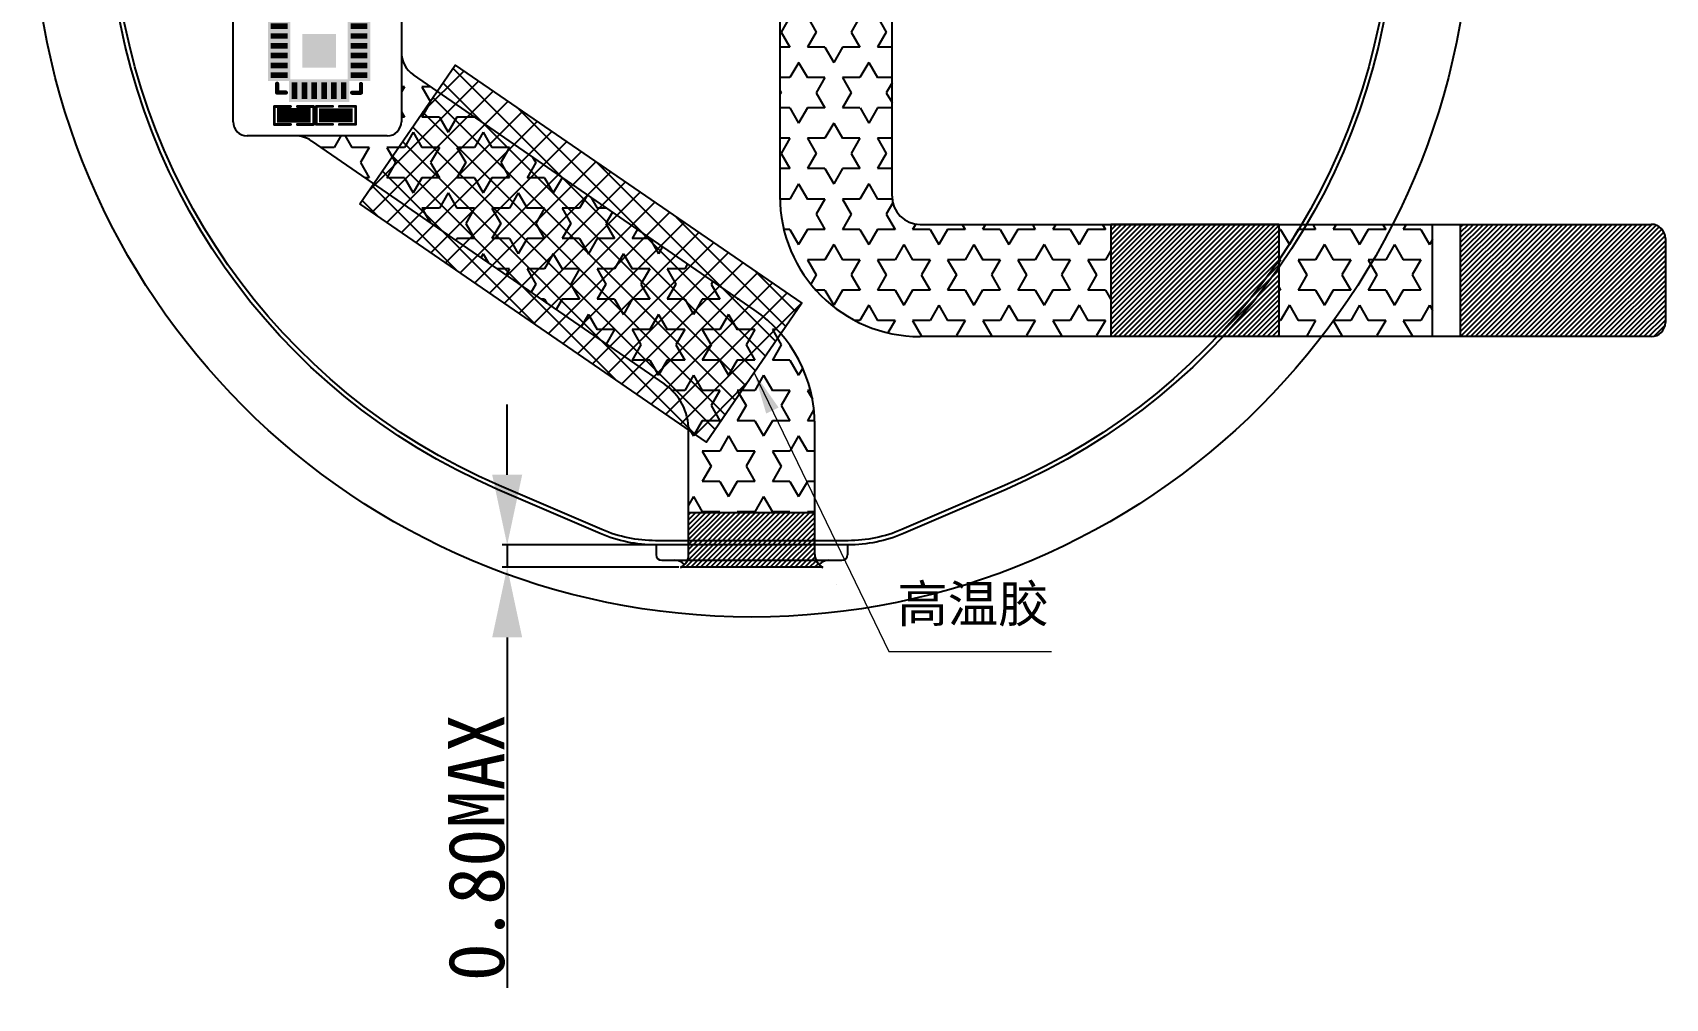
# Model space of a CAD drawing. Header units: inches. Extents: x 1586 to 1904, y -864 to -636.
# Drawn here: x 1807.8 to 1866, y -785.5 to -751.1 of the extents above; entities that cross this region are included whole.
import ezdxf

# ---------------------------------------------------------------- set-up
doc = ezdxf.new("R2010")
doc.units = ezdxf.units.IN
doc.header["$LTSCALE"] = 0.909449
doc.header["$MEASUREMENT"] = 0
doc.header["$PDMODE"] = 3
doc.header["$PDSIZE"] = 0.3125
doc.layers.get('0').update_dxf_attribs({"linetype": 'CONTINUOUS'})
doc.layers.get('Defpoints').update_dxf_attribs({"linetype": 'CONTINUOUS'})
for name, color, linetype in [('DIM（标注）', 3, 'CONTINUOUS'), ('TOPLAYER', 1, 'CONTINUOUS'), ('TopOverlay', 2, 'CONTINUOUS'), ('TOPPASTE', 8, 'CONTINUOUS'), ('TOPSOLDER', 216, 'CONTINUOUS')]:
    doc.layers.add(name, color=color, linetype=linetype)
doc.styles.get("Standard").update_dxf_attribs({"font": 'txt', "width": 0.8})
doc.styles.add('TITLE', font='arial.ttf')
doc.styles.add('宋', font='', dxfattribs={"height": 2})
doc.styles.get('宋').set_extended_font_data('SimSun')
doc.dimstyles.new('DIMSTYLE_2$0', dxfattribs={"dimtxt": 1.2, "dimasz": 1.2, "dimexe": 0.18, "dimexo": 0.0625, "dimgap": 0.09, "dimtad": 1, "dimzin": 0, "dimdsep": 46, "dimtxsty": 'Standard', "dimblk": '_FILLED', "dimcen": 0.09, "dimclrd": 2, "dimclre": 2, "dimclrt": 2, "dimadec": 0, "dimazin": 0, "dimtp": 0.1, "dimtm": 0.1, "dimtfac": 1, "dimtmove": 0, "dimatfit": 3, "dimldrblk": '_FILLED', "dimfxl": 1, "dimtolj": 1, "dimtzin": 0, "dimarcsym": 0})
doc.dimstyles.new('ISO-25$7', dxfattribs={"dimscale": 0.5, "dimtxt": 2.5, "dimasz": 2, "dimexe": 1.25, "dimexo": 0.625, "dimtad": 0, "dimdsep": 46, "dimtxsty": 'TITLE', "dimcen": 2.5, "dimclrd": 7, "dimclre": 256, "dimclrt": 7, "dimadec": 0, "dimazin": 0, "dimtfac": 1, "dimtmove": 0, "dimatfit": 0, "dimfxl": 1, "dimlwd": 9, "dimlwe": 9, "dimarcsym": 0})

# ---------------------------------------------------------------- blocks, each defined once
blk = doc.blocks.new('CST820_1')
at = {"layer": 'TOPLAYER'}
for points in [[(-0.683994, 1.726001), (-0.883994, 1.726001), (-0.683994, 1.126002), (-0.883994, 1.126002)], [(-0.334, 1.726004), (-0.533999, 1.726004), (-0.334, 1.126005), (-0.533999, 1.126005)], [(0.016002, 1.726001), (-0.183998, 1.726001), (0.016002, 1.126002), (-0.183998, 1.126002)], [(0.366001, 1.726001), (0.166002, 1.726001), (0.366001, 1.126002), (0.166002, 1.126002)], [(0.716001, 1.726004), (0.516001, 1.726004), (0.716001, 1.126005), (0.516001, 1.126005)], [(1.066002, 1.726001), (0.866003, 1.726001), (1.066002, 1.126002), (0.866003, 1.126002)], [(-1.633004, 0.976996), (-1.633004, 0.776996), (-1.033005, 0.976996), (-1.033005, 0.776996)], [(-1.633004, 0.626999), (-1.633004, 0.426999), (-1.033005, 0.626999), (-1.033005, 0.426999)], [(1.815003, 0.777009), (1.815003, 0.977008), (1.215004, 0.777009), (1.215004, 0.977008)], [(1.815008, 0.427012), (1.815008, 0.627012), (1.215009, 0.427012), (1.215009, 0.627012)], [(-1.633004, 0.277002), (-1.633004, 0.077003), (-1.033005, 0.277002), (-1.033005, 0.077003)], [(-0.408998, -0.497997), (0.591, -0.497997), (-0.408998, 0.502001), (0.591, 0.502001)], [(1.815005, 0.07701), (1.815005, 0.27701), (1.215006, 0.07701), (1.215006, 0.27701)], [(-1.633004, -0.073005), (-1.633004, -0.273004), (-1.033005, -0.073005), (-1.033005, -0.273004)], [(-1.633004, -0.423001), (-1.633004, -0.623001), (-1.033005, -0.423001), (-1.033005, -0.623001)], [(1.815003, -0.272992), (1.815003, -0.072992), (1.215004, -0.272992), (1.215004, -0.072992)], [(1.815008, -0.622988), (1.815008, -0.422989), (1.215009, -0.622988), (1.215009, -0.422989)], [(-1.633004, -0.772998), (-1.633004, -0.972998), (-1.033005, -0.772998), (-1.033005, -0.972998)], [(-0.884001, -1.721998), (-0.684002, -1.721998), (-0.884001, -1.121999), (-0.684002, -1.121999)], [(-0.534002, -1.721998), (-0.334002, -1.721998), (-0.534002, -1.121999), (-0.334002, -1.121999)], [(-0.184, -1.721993), (0.015999, -1.721993), (-0.184, -1.121994), (0.015999, -1.121994)], [(0.165999, -1.721998), (0.365999, -1.721998), (0.165999, -1.121999), (0.365999, -1.121999)], [(0.515998, -1.721998), (0.715998, -1.721998), (0.515998, -1.121999), (0.715998, -1.121999)], [(0.865998, -1.721996), (1.065997, -1.721996), (0.865998, -1.121997), (1.065997, -1.121997)], [(1.815005, -0.97299), (1.815005, -0.772991), (1.215006, -0.97299), (1.215006, -0.772991)]]:
    blk.add_solid(points, dxfattribs=at)
at = {"layer": 'TopOverlay', "const_width": 0.15}
for points in [[(-1.399995, 1.5), (-1.4, 1.189002)], [(-1.399995, 1.5), (-1.087001, 1.5)], [(1.600002, 1.500005), (1.269002, 1.499994)], [(1.600002, 1.500005), (1.599994, 1.187005)], [(-1.406997, -1.17599), (-1.406997, -1.488991)], [(1.582001, -1.184996), (1.582003, -1.334529)], [(-1.406997, -1.488991), (-1.095995, -1.488991)], [(1.269002, -1.495991), (1.420543, -1.495994)], [(1.582003, -1.334529), (1.420543, -1.495994)]]:
    blk.add_lwpolyline(points, dxfattribs=at)
at = {"layer": 'TopOverlay', "const_width": 0.074999}
for points in [[(-1.4375, 1.189002, 1), (-1.362499, 1.189002, 1)], [(-1.437495, 1.5, 1), (-1.362494, 1.5, 1)], [(-1.437495, 1.5, 1), (-1.362494, 1.5, 1)], [(-1.124501, 1.5, 1), (-1.0495, 1.5, 1)], [(1.231501, 1.499994, 1), (1.306502, 1.499994, 1)], [(1.562494, 1.187005, 1), (1.637495, 1.187005, 1)], [(1.562501, 1.500005, 1), (1.637502, 1.500005, 1)], [(1.562501, 1.500005, 1), (1.637502, 1.500005, 1)], [(-1.444498, -1.17599, 1), (-1.369497, -1.17599, 1)], [(1.5445, -1.184996, 1), (1.619501, -1.184996, 1)], [(-1.444498, -1.488991, 1), (-1.369497, -1.488991, 1)], [(-1.444498, -1.488991, 1), (-1.369497, -1.488991, 1)], [(-1.133495, -1.488991, 1), (-1.058494, -1.488991, 1)], [(1.231501, -1.495991, 1), (1.306502, -1.495991, 1)], [(1.383043, -1.495994, 1), (1.458044, -1.495994, 1)], [(1.383043, -1.495994, 1), (1.458044, -1.495994, 1)], [(1.544503, -1.334529, 1), (1.619504, -1.334529, 1)], [(1.544503, -1.334529, 1), (1.619504, -1.334529, 1)]]:
    blk.add_lwpolyline(points, format="xyb", close=True, dxfattribs=at)
at = {"layer": 'TOPPASTE'}
for points in [[(-0.683994, 1.726001), (-0.883994, 1.726001), (-0.683994, 1.126002), (-0.883994, 1.126002)], [(-0.334, 1.726004), (-0.533999, 1.726004), (-0.334, 1.126005), (-0.533999, 1.126005)], [(0.016002, 1.726001), (-0.183998, 1.726001), (0.016002, 1.126002), (-0.183998, 1.126002)], [(0.366001, 1.726001), (0.166002, 1.726001), (0.366001, 1.126002), (0.166002, 1.126002)], [(0.716001, 1.726004), (0.516001, 1.726004), (0.716001, 1.126005), (0.516001, 1.126005)], [(1.066002, 1.726001), (0.866003, 1.726001), (1.066002, 1.126002), (0.866003, 1.126002)], [(-1.633004, 0.976996), (-1.633004, 0.776996), (-1.033005, 0.976996), (-1.033005, 0.776996)], [(-1.633004, 0.626999), (-1.633004, 0.426999), (-1.033005, 0.626999), (-1.033005, 0.426999)], [(1.815003, 0.777009), (1.815003, 0.977008), (1.215004, 0.777009), (1.215004, 0.977008)], [(1.815008, 0.427012), (1.815008, 0.627012), (1.215009, 0.427012), (1.215009, 0.627012)], [(-1.633004, 0.277002), (-1.633004, 0.077003), (-1.033005, 0.277002), (-1.033005, 0.077003)], [(-0.408998, -0.497997), (0.591, -0.497997), (-0.408998, 0.502001), (0.591, 0.502001)], [(1.815005, 0.07701), (1.815005, 0.27701), (1.215006, 0.07701), (1.215006, 0.27701)], [(-1.633004, -0.073005), (-1.633004, -0.273004), (-1.033005, -0.073005), (-1.033005, -0.273004)], [(-1.633004, -0.423001), (-1.633004, -0.623001), (-1.033005, -0.423001), (-1.033005, -0.623001)], [(1.815003, -0.272992), (1.815003, -0.072992), (1.215004, -0.272992), (1.215004, -0.072992)], [(1.815008, -0.622988), (1.815008, -0.422989), (1.215009, -0.622988), (1.215009, -0.422989)], [(-1.633004, -0.772998), (-1.633004, -0.972998), (-1.033005, -0.772998), (-1.033005, -0.972998)], [(-0.884001, -1.721998), (-0.684002, -1.721998), (-0.884001, -1.121999), (-0.684002, -1.121999)], [(-0.534002, -1.721998), (-0.334002, -1.721998), (-0.534002, -1.121999), (-0.334002, -1.121999)], [(-0.184, -1.721993), (0.015999, -1.721993), (-0.184, -1.121994), (0.015999, -1.121994)], [(0.165999, -1.721998), (0.365999, -1.721998), (0.165999, -1.121999), (0.365999, -1.121999)], [(0.515998, -1.721998), (0.715998, -1.721998), (0.515998, -1.121999), (0.715998, -1.121999)], [(0.865998, -1.721996), (1.065997, -1.721996), (0.865998, -1.121997), (1.065997, -1.121997)], [(1.815005, -0.97299), (1.815005, -0.772991), (1.215006, -0.97299), (1.215006, -0.772991)]]:
    blk.add_solid(points, dxfattribs=at)
at = {"layer": 'TOPSOLDER'}
for points in [[(-0.582394, 1.827601), (-0.985594, 1.827601), (-0.582394, 1.024402), (-0.985594, 1.024402)], [(-0.2324, 1.827604), (-0.635599, 1.827604), (-0.2324, 1.024405), (-0.635599, 1.024405)], [(0.117602, 1.827601), (-0.285598, 1.827601), (0.117602, 1.024402), (-0.285598, 1.024402)], [(0.467601, 1.827601), (0.064402, 1.827601), (0.467601, 1.024402), (0.064402, 1.024402)], [(0.817601, 1.827604), (0.414401, 1.827604), (0.817601, 1.024405), (0.414401, 1.024405)], [(1.167602, 1.827601), (0.764403, 1.827601), (1.167602, 1.024402), (0.764403, 1.024402)], [(-1.734604, 1.078596), (-1.734604, 0.675396), (-0.931405, 1.078596), (-0.931405, 0.675396)], [(-1.734604, 0.728599), (-1.734604, 0.325399), (-0.931405, 0.728599), (-0.931405, 0.325399)], [(-0.510598, -0.599597), (0.6926, -0.599597), (-0.510598, 0.603601), (0.6926, 0.603601)], [(1.916603, 0.675409), (1.916603, 1.078608), (1.113404, 0.675409), (1.113404, 1.078608)], [(1.916608, 0.325412), (1.916608, 0.728612), (1.113409, 0.325412), (1.113409, 0.728612)], [(-1.734604, 0.378602), (-1.734604, -0.024597), (-0.931405, 0.378602), (-0.931405, -0.024597)], [(-1.734604, 0.028595), (-1.734604, -0.374604), (-0.931405, 0.028595), (-0.931405, -0.374604)], [(1.916603, -0.374592), (1.916603, 0.028608), (1.113404, -0.374592), (1.113404, 0.028608)], [(1.916605, -0.02459), (1.916605, 0.37861), (1.113406, -0.02459), (1.113406, 0.37861)], [(-1.734604, -0.321401), (-1.734604, -0.724601), (-0.931405, -0.321401), (-0.931405, -0.724601)], [(1.916608, -0.724588), (1.916608, -0.321389), (1.113409, -0.724588), (1.113409, -0.321389)], [(-1.734604, -0.671398), (-1.734604, -1.074598), (-0.931405, -0.671398), (-0.931405, -1.074598)], [(-0.985601, -1.823598), (-0.582402, -1.823598), (-0.985601, -1.020399), (-0.582402, -1.020399)], [(-0.635602, -1.823598), (-0.232402, -1.823598), (-0.635602, -1.020399), (-0.232402, -1.020399)], [(-0.2856, -1.823593), (0.117599, -1.823593), (-0.2856, -1.020394), (0.117599, -1.020394)], [(0.064399, -1.823598), (0.467599, -1.823598), (0.064399, -1.020399), (0.467599, -1.020399)], [(0.414398, -1.823598), (0.817598, -1.823598), (0.414398, -1.020399), (0.817598, -1.020399)], [(0.764398, -1.823596), (1.167597, -1.823596), (0.764398, -1.020397), (1.167597, -1.020397)], [(1.916605, -1.07459), (1.916605, -0.671391), (1.113406, -1.07459), (1.113406, -0.671391)]]:
    blk.add_solid(points, dxfattribs=at)
blk = doc.blocks.new('0201_______2')
at = {"layer": 'TOPLAYER'}
for points in [[(-0.499999, -0.15), (-0.1, -0.15), (-0.499999, 0.15), (-0.1, 0.15)], [(0.1, -0.15), (0.499999, -0.15), (0.1, 0.15), (0.499999, 0.15)]]:
    blk.add_solid(points, dxfattribs=at)
at = {"layer": 'TopOverlay', "const_width": 0.1}
for points in [[(-0.700001, 0.320002), (-0.700001, -0.319999)], [(-0.12, 0.319999), (-0.700001, 0.320002)], [(0.699999, 0.320002), (0.12, 0.319999)], [(0.700001, -0.319999), (0.699999, 0.320002)], [(-0.12, -0.319999), (-0.700001, -0.319999)], [(0.700001, -0.319999), (0.12, -0.319999)]]:
    blk.add_lwpolyline(points, dxfattribs=at)
at = {"layer": 'TopOverlay', "const_width": 0.05}
for points in [[(-0.725, 0.320002, 1), (-0.675002, 0.320002, 1)], [(-0.725, 0.320002, 1), (-0.675002, 0.320002, 1)], [(-0.144998, 0.319999, 1), (-0.095001, 0.319999, 1)], [(0.095001, 0.319999, 1), (0.144998, 0.319999, 1)], [(0.675, 0.320002, 1), (0.724997, 0.320002, 1)], [(0.675, 0.320002, 1), (0.724997, 0.320002, 1)], [(-0.725, -0.319999, 1), (-0.675002, -0.319999, 1)], [(-0.725, -0.319999, 1), (-0.675002, -0.319999, 1)], [(-0.144998, -0.319999, 1), (-0.095001, -0.319999, 1)], [(0.095001, -0.319999, 1), (0.144998, -0.319999, 1)], [(0.675002, -0.319999, 1), (0.725, -0.319999, 1)], [(0.675002, -0.319999, 1), (0.725, -0.319999, 1)]]:
    blk.add_lwpolyline(points, format="xyb", close=True, dxfattribs=at)
at = {"layer": 'TOPPASTE'}
for points in [[(-0.499999, -0.15), (-0.1, -0.15), (-0.499999, 0.15), (-0.1, 0.15)], [(0.1, -0.15), (0.499999, -0.15), (0.1, 0.15), (0.499999, 0.15)]]:
    blk.add_solid(points, dxfattribs=at)
at = {"layer": 'TOPSOLDER'}
for points in [[(-0.601599, -0.2516), (0.0016, -0.2516), (-0.601599, 0.2516), (0.0016, 0.2516)], [(-0.0016, -0.2516), (0.601599, -0.2516), (-0.0016, 0.2516), (0.601599, 0.2516)]]:
    blk.add_solid(points, dxfattribs=at)
blk = doc.blocks.new('ESD_0201_6')
at = {"layer": 'TOPLAYER'}
for points in [[(-0.224422, -0.369255), (0.175578, -0.369255), (-0.224422, -0.049256), (0.175577, -0.049256)], [(0.375577, -0.369255), (0.775576, -0.369255), (0.375577, -0.049256), (0.775576, -0.049256)]]:
    blk.add_solid(points, dxfattribs=at)
at = {"layer": 'TopOverlay', "const_width": 0.1}
for points in [[(-0.424424, -0.529257), (-0.424424, 0.110747)], [(-0.424424, 0.110747), (0.155578, 0.110741)], [(0.395577, 0.110747), (0.975576, 0.110747)], [(0.975576, 0.110747), (0.975578, -0.529255)], [(-0.424424, -0.529257), (0.155578, -0.529255)], [(0.395577, -0.529255), (0.975578, -0.529255)]]:
    blk.add_lwpolyline(points, dxfattribs=at)
at = {"layer": 'TopOverlay', "const_width": 0.05}
for points in [[(-0.449423, 0.110747, 1), (-0.399425, 0.110747, 1)], [(-0.449423, 0.110747, 1), (-0.399425, 0.110747, 1)], [(0.130579, 0.110741, 1), (0.180576, 0.110741, 1)], [(0.370578, 0.110747, 1), (0.420576, 0.110747, 1)], [(0.950577, 0.110747, 1), (1.000575, 0.110747, 1)], [(0.950577, 0.110747, 1), (1.000575, 0.110747, 1)], [(-0.449423, -0.529257, 1), (-0.399425, -0.529257, 1)], [(-0.449423, -0.529257, 1), (-0.399425, -0.529257, 1)], [(0.130579, -0.529255, 1), (0.180576, -0.529255, 1)], [(0.370578, -0.529255, 1), (0.420576, -0.529255, 1)], [(0.95058, -0.529255, 1), (1.000577, -0.529255, 1)], [(0.95058, -0.529255, 1), (1.000577, -0.529255, 1)]]:
    blk.add_lwpolyline(points, format="xyb", close=True, dxfattribs=at)
at = {"layer": 'TOPPASTE'}
for points in [[(-0.224422, -0.369255), (0.175578, -0.369255), (-0.224422, -0.049256), (0.175577, -0.049256)], [(0.375577, -0.369255), (0.775576, -0.369255), (0.375577, -0.049256), (0.775576, -0.049256)]]:
    blk.add_solid(points, dxfattribs=at)
at = {"layer": 'TOPSOLDER'}
for points in [[(-0.326022, -0.470855), (0.277178, -0.470855), (-0.326022, 0.052344), (0.277177, 0.052344)], [(0.273977, -0.470855), (0.877176, -0.470855), (0.273977, 0.052344), (0.877176, 0.052344)]]:
    blk.add_solid(points, dxfattribs=at)
blk = doc.blocks.new('_FILLED')
at = {"color": 0, "linetype": 'ByBlock'}
blk.add_solid([(0, 0), (-1, 0.214), (-1, -0.214)], dxfattribs=at)
blk = doc.blocks.new('*D216')
at = {"layer": 'Defpoints', "color": 0}
for p in [(1829.993, -769.379), (1824.699, -770.179), (1830.879, -770.179)]:
    blk.add_point(p, dxfattribs=at)
at = {"layer": 'DIM（标注）', "linetype": 'ByBlock', "lineweight": -2}
for p, q in [((1824.699, -766.879), (1824.699, -764.379)), ((1829.931, -769.379), (1824.519, -769.379)), ((1824.699, -769.379), (1824.699, -770.179)), ((1830.817, -770.179), (1824.519, -770.179)), ((1824.699, -772.679), (1824.699, -785.169))]:
    blk.add_line(p, q, dxfattribs=at)
at = {"layer": 'DIM（标注）', "lineweight": -2, "xscale": 2.5, "yscale": 2.5, "zscale": 2.5}
for p, rotation in [((1824.699, -769.379), 270), ((1824.699, -770.179), 90)]:
    blk.add_blockref('_FILLED', p, dxfattribs=dict(at, rotation=rotation))
at = {"layer": 'DIM（标注）', "insert": (1823.609, -780.174), "char_height": 2, "attachment_point": 5, "rotation": 90, "style": '宋'}
blk.add_mtext('\\A1;0.80MAX', dxfattribs=at)

msp = doc.modelspace()

# ---------------------------------------------------------------- hatches: boundary and pattern name
h = msp.add_hatch()
h.set_pattern_fill('STARS', color=5, scale=5, angle=180, style=0)
h.set_pattern_definition([(180, (3049.7815, -1439.0446), (-1e-16, -1.08253175), [0.625, -0.625]), (240, (3049.7815, -1439.0446), (0.9375, -0.5412659), [0.625, -0.625]), (300, (3049.469, -1439.5858), (0.9375, 0.5412659), [0.625, -0.625])])
h.paths.add_polyline_path([(1852.224, -757.952), (1852.224, -761.952), (1857.705, -761.952), (1857.705, -757.952)])
edge = h.paths.add_edge_path()
edge.add_line((1846.224, -761.952), (1846.224, -757.952))
edge.add_line((1846.224, -757.952), (1839.424, -757.952))
edge.add_arc((1839.424, -756.952), 1, 180, 270, ccw=False)
edge.add_line((1838.424, -756.952), (1838.424, -744.433))
edge.add_arc((1839.424, -744.433), 1, 90, 180, ccw=False)
edge.add_line((1839.424, -743.433), (1844.424, -743.433))
edge.add_arc((1844.424, -744.433), 1, 0, 90, ccw=False)
edge.add_line((1845.424, -744.433), (1845.424, -733.369))
edge.add_line((1845.424, -733.369), (1824.024, -733.369))
edge.add_line((1824.024, -733.369), (1824.024, -735.735))
edge.add_arc((1822.024, -735.735), 2, -90, 0, ccw=False)
edge.add_line((1822.024, -737.735), (1821.924, -737.735))
edge.add_line((1821.924, -737.735), (1821.924, -744.933))
edge.add_arc((1823.424, -744.933), 1.5, 90, 180, ccw=False)
edge.add_line((1823.424, -743.433), (1833.424, -743.433))
edge.add_arc((1833.424, -744.433), 1, 0, 90, ccw=False)
edge.add_line((1834.424, -744.433), (1834.424, -756.952))
edge.add_arc((1839.424, -756.952), 5, 180, 270)
edge.add_line((1839.424, -761.952), (1846.224, -761.952))
h = msp.add_hatch()
h.set_pattern_fill('STARS', color=5, scale=5, angle=180, style=0)
h.set_pattern_definition([(180, (3049.7815, -1534.6337), (-1e-16, -1.08253175), [0.625, -0.625]), (240, (3049.7815, -1534.6337), (0.9375, -0.5412659), [0.625, -0.625]), (300, (3049.469, -1535.1749), (0.9375, 0.5412659), [0.625, -0.625])])
h.paths.add_polyline_path([(1830.305, -763.646, -0.246759), (1831.171, -765.294), (1831.171, -768.225), (1835.671, -768.225), (1835.671, -765.112, 0.246759), (1833.507, -760.994), (1821.357, -752.627, -0.246759), (1820.924, -751.804), (1820.924, -754.296, -0.414214), (1820.424, -754.796), (1817.143, -754.796, -0.151926), (1817.71, -754.973)])
h = msp.add_hatch()
h.set_pattern_fill('ANSI37', color=2, scale=5, style=0)
h.paths.add_polyline_path([(1819.442, -757.222), (1822.839, -752.276), (1835.204, -760.767), (1831.808, -765.713)])
h = msp.add_hatch()
h.set_pattern_fill('ANSI31', color=4, angle=180)
h.set_pattern_definition([(225, (3049.78152, -1439.04455), (0.088388348, -0.088388348), [])])
h.paths.add_polyline_path([(1852.224, -761.952), (1852.224, -757.952), (1846.224, -757.952), (1846.224, -761.952)])
h = msp.add_hatch()
h.set_pattern_fill('ANSI31', color=256, angle=180, style=0)
h.set_pattern_definition([(225, (3049.78152, -1439.04455), (0.088388348, -0.088388348), [])])
h.paths.add_polyline_path([(1858.705, -757.952), (1858.705, -761.952), (1865.505, -761.952, 0.414214), (1866.005, -761.452), (1866.005, -758.452, 0.414214), (1865.505, -757.952)])
h = msp.add_hatch()
h.set_pattern_fill('ANSI31', color=256, angle=180, style=0)
h.set_pattern_definition([(225, (2782.45042, -1673.36025), (0.088388348, -0.088388348), [])])
h.paths.add_polyline_path([(1830.676, -769.813), (1831.06, -769.813), (1831.06, -770.563), (1830.676, -770.563)], flags=9)
h.paths.add_polyline_path([(1835.633, -769.813), (1836.549, -769.813), (1836.549, -770.563), (1835.633, -770.563)], flags=9)
edge = h.paths.add_edge_path()
edge.add_line((1830.879, -770.179), (1835.962, -770.179))
edge.add_arc((1836.171, -769.725), 0.5, 180, 245.3328, ccw=False)
edge.add_line((1835.671, -769.725), (1835.671, -768.225))
edge.add_line((1835.671, -768.225), (1831.171, -768.225))
edge.add_line((1831.171, -768.225), (1831.171, -769.725))
edge.add_arc((1830.671, -769.725), 0.5, -65.3328, 0, ccw=False)

# ---------------------------------------------------------------- linework, layer by layer
at = {"color": 30, "linetype": 'Continuous'}
for p, q in [((1834.424, -744.433), (1834.424, -756.952)), ((1838.424, -756.952), (1838.424, -744.433)), ((1839.424, -757.952), (1865.505, -757.952)), ((1857.705, -761.952), (1857.705, -757.952)), ((1858.705, -761.952), (1858.705, -757.952)), ((1866.005, -758.452), (1866.005, -761.452)), ((1865.505, -761.952), (1839.424, -761.952))]:
    msp.add_line(p, q, dxfattribs=at)
at = {"color": 2, "linetype": 'Continuous'}
for p, q in [((1814.924, -754.296), (1814.924, -749.296)), ((1820.924, -749.296), (1820.924, -754.296)), ((1833.507, -760.994), (1821.357, -752.627)), ((1820.424, -754.796), (1815.424, -754.796)), ((1817.71, -754.973), (1830.305, -763.646)), ((1835.671, -769.725), (1835.671, -765.112)), ((1831.171, -769.725), (1831.171, -765.294)), ((1831.171, -768.225), (1835.671, -768.225)), ((1830.009, -769.379), (1830.009, -769.729)), ((1836.839, -769.379), (1836.839, -769.729)), ((1830.209, -769.929), (1836.639, -769.929)), ((1835.962, -770.179), (1830.879, -770.179))]:
    msp.add_line(p, q, dxfattribs=at)
for p, q in [((1846.224, -757.952), (1846.224, -761.952)), ((1852.224, -757.952), (1846.224, -757.952)), ((1852.224, -757.952), (1852.224, -761.952)), ((1852.224, -761.952), (1846.224, -761.952))]:
    msp.add_line(p, q)
at = {"color": 3}
msp.add_line((1836.431, -770.775), (1836.431, -770.775), dxfattribs=at)
msp.add_lwpolyline([(1824.358, -767.4, -0.618371), (1822.005, -726.377), (1826.685, -723.694, -0.130855), (1829.171, -723.032), (1833.424, -723.032), (1837.678, -723.032, -0.130855), (1840.164, -723.694), (1844.844, -726.377, -0.618371), (1842.491, -767.4), (1838.83, -768.973, -0.101815), (1836.856, -769.379), (1829.993, -769.379, -0.101815), (1828.019, -768.973)], format="xyb", close=True, dxfattribs=at)
at = {"color": 6}
msp.add_lwpolyline([(1829.171, -723.182), (1833.424, -723.182), (1837.678, -723.182), (1837.678, -723.582), (1839.606, -723.582, -0.027877), (1840.09, -723.824), (1844.77, -726.507, -0.618371), (1842.432, -767.262), (1838.771, -768.835, -0.101815), (1836.856, -769.229), (1829.993, -769.229, -0.101815), (1828.078, -768.835), (1824.417, -767.262, -0.618371), (1822.079, -726.507), (1826.759, -723.824, -0.027877), (1827.242, -723.582), (1829.171, -723.582)], format="xyb", close=True, dxfattribs=at)
at = {"color": 2}
msp.add_lwpolyline([(1819.442, -757.222), (1822.839, -752.276), (1835.204, -760.767), (1831.808, -765.713)], close=True, dxfattribs=at)
at = {"color": 4, "ltscale": 0.1}
msp.add_circle((1833.424, -746.301), 25.65, dxfattribs=at)
at = {"color": 2, "linetype": 'Continuous'}
for centre, radius, start, end in [((1821.924, -751.804), 1, 180, 235.4453), ((1815.424, -754.296), 0.5, 180, 270), ((1820.424, -754.296), 0.5, 270, 0), ((1817.143, -755.796), 1, 55.4453, 90), ((1830.671, -765.112), 5, 0, 55.4453), ((1829.171, -765.294), 2, 0, 55.4453), ((1830.209, -769.729), 0.2, 180, 270), ((1830.671, -769.725), 0.5, 294.6672, 0), ((1836.171, -769.725), 0.5, 180, 245.3328), ((1836.639, -769.729), 0.2, 270, 0), ((1830.671, -770.429), 0.5, 44.77896, 90), ((1836.171, -770.429), 0.5, 90, 135.22104)]:
    msp.add_arc(centre, radius, start, end, dxfattribs=at)
at = {"color": 30, "linetype": 'Continuous'}
for centre, radius, start, end in [((1839.424, -756.952), 5, 180, 270), ((1839.424, -756.952), 1, 180, 270), ((1865.505, -758.452), 0.5, 0, 90), ((1865.505, -761.452), 0.5, 270, 0)]:
    msp.add_arc(centre, radius, start, end, dxfattribs=at)

# ---------------------------------------------------------------- block references
at = {"extrusion": (0, 0, -1), "xscale": -1, "zscale": -1}
for name, p, rotation in [('CST820_1', (-1817.994, -751.853), 270), ('0201_______2', (-1818.592, -754.068), 180)]:
    msp.add_blockref(name, p, dxfattribs=dict(at, rotation=rotation))
msp.add_blockref('ESD_0201_6', (-1816.818, -753.861), dxfattribs=at)

# ---------------------------------------------------------------- texts
at = {"layer": 'DIM（标注）', "insert": (1838.612, -770.816), "char_height": 1.32, "width": 29.23206, "attachment_point": 1, "style": '宋'}
msp.add_mtext('{\\C3;高温胶}', dxfattribs=at)

# ---------------------------------------------------------------- dimensions: what is measured, and where the dimension line sits
at = {"layer": 'DIM（标注）', "color": 3}
dim = msp.add_linear_dim(base=(1824.699, -770.179), p1=(1829.993, -769.379), p2=(1830.879, -770.179), angle=90, text='<>MAX', dimstyle='DIMSTYLE_2$0', override={"dimtxt": 2.5, "dimasz": 2.5, "dimtxsty": '宋', "dimclrd": 256, "dimclre": 256, "dimclrt": 256, "dimarcsym": 1}, dxfattribs=at)
dim.commit()
dim.dimension.update_dxf_attribs({"geometry": '*D216', "text_midpoint": (1824.699, -780.174), "dimtype": 160})

# ---------------------------------------------------------------- leaders
msp.add_leader([(1833.506, -763.24), (1838.313, -773.185), (1844.11, -773.185)], dimstyle='ISO-25$7', override={"dimasz": 3, "dimclrd": 3})

doc.saveas('drawing.dxf')
